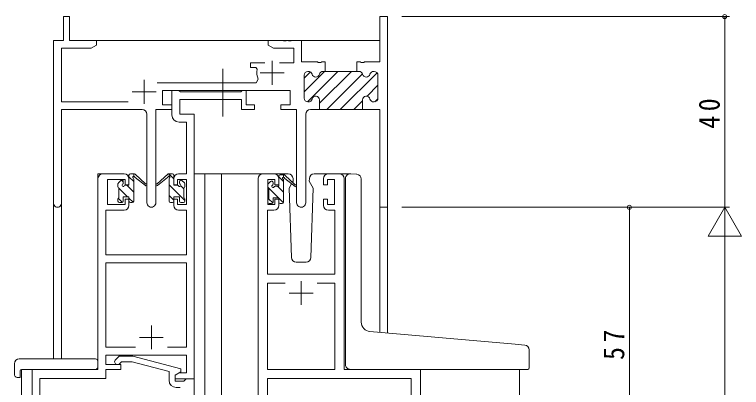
# Model space of a CAD drawing. Units: millimetres, scale not verified. Extents: x -594 to 539, y -420 to 386.
# Drawn here: x -387.1 to -234.7, y 128.8 to 207.1 of the extents above; entities that cross this region are included whole.
import ezdxf

# ---------------------------------------------------------------- set-up
doc = ezdxf.new("R2010")
doc.units = ezdxf.units.MM
doc.header["$LTSCALE"] = 2
doc.linetypes.add('CHAIN2', pattern=[12, 9, -1, 1, -1])
doc.linetypes.add('DASHED3', pattern=[4, 3, -1])
for name, color, linetype, lineweight in [('0-3_YKK_11', 7, 'Continuous', 9), ('0-4_YKK_12', 2, 'Continuous', 9), ('0-5_YKK_13', 4, 'Continuous', 9), ('0-7_YKK_D', 6, 'Continuous', 9)]:
    doc.layers.add(name, color=color, linetype=linetype, lineweight=lineweight)
doc.styles.add('ＭＳ ゴシック', font='')
doc.styles.get('ＭＳ ゴシック').set_extended_font_data('MS Gothic')

msp = doc.modelspace()

# ---------------------------------------------------------------- linework, layer by layer
at = {"layer": '0-3_YKK_11'}
for p, q in [((-376.796, 206.634), (-376.796, 201.634)), ((-375.596, 206.634), (-376.796, 206.634)), ((-375.596, 201.634), (-375.596, 206.634)), ((-310.526, 206.634), (-308.896, 206.634)), ((-310.526, 197.134), (-310.526, 206.634)), ((-308.896, 206.634), (-308.896, 166.634)), ((-378.896, 201.634), (-378.896, 167.449)), ((-376.796, 201.634), (-378.896, 201.634)), ((-369.896, 201.634), (-375.596, 201.634)), ((-369.896, 200.634), (-369.896, 201.634)), ((-333.896, 201.634), (-333.896, 200.634)), ((-330.855, 201.634), (-333.896, 201.634)), ((-330.671, 201.514), (-330.855, 201.634)), ((-330.121, 201.514), (-330.671, 201.514)), ((-329.938, 201.634), (-330.121, 201.514)), ((-329.855, 201.634), (-329.938, 201.634)), ((-329.671, 201.514), (-329.855, 201.634)), ((-329.121, 201.514), (-329.671, 201.514)), ((-328.938, 201.634), (-329.121, 201.514)), ((-326.896, 201.634), (-328.938, 201.634)), ((-326.896, 197.134), (-326.896, 201.634)), ((-377.266, 200.004), (-370.988, 200.004)), ((-377.266, 188.764), (-377.266, 200.004)), ((-370.988, 200.004), (-369.896, 200.634)), ((-333.896, 200.634), (-332.805, 200.004)), ((-332.805, 200.004), (-328.526, 200.004)), ((-328.526, 200.004), (-328.526, 196.934)), ((-337.596, 196.934), (-337.596, 195.934)), ((-334.646, 196.934), (-337.596, 196.934)), ((-333.096, 197.334), (-333.096, 192.334)), ((-328.526, 196.934), (-331.546, 196.934)), ((-323.605, 197.134), (-326.896, 197.134)), ((-323.421, 197.014), (-323.605, 197.134)), ((-322.871, 197.014), (-323.421, 197.014)), ((-322.688, 197.134), (-322.871, 197.014)), ((-321.996, 197.134), (-322.688, 197.134)), ((-321.996, 195.134), (-321.996, 197.134)), ((-321.996, 195.134), (-321.996, 197.134)), ((-315.296, 197.134), (-314.605, 197.134)), ((-315.296, 195.134), (-315.296, 197.134)), ((-314.605, 197.134), (-314.421, 197.014)), ((-314.421, 197.014), (-313.871, 197.014)), ((-313.871, 197.014), (-313.688, 197.134)), ((-313.688, 197.134), (-310.526, 197.134)), ((-337.596, 195.934), (-336.504, 195.934)), ((-336.504, 195.934), (-336.212, 195.566)), ((-326.396, 190.85), (-322.112, 195.134)), ((-325.679, 188.738), (-319.284, 195.134)), ((-325.496, 195.134), (-325.596, 195.134)), ((-325.596, 195.134), (-325.496, 195.134)), ((-323.146, 188.443), (-316.455, 195.134)), ((-321.996, 195.134), (-322.397, 195.134)), ((-315.296, 195.134), (-321.996, 195.134)), ((-314.896, 195.134), (-315.296, 195.134)), ((-314.896, 195.134), (-315.296, 195.134)), ((-311.696, 195.134), (-311.797, 195.134)), ((-311.696, 195.134), (-311.797, 195.134)), ((-335.596, 194.834), (-330.596, 194.834)), ((-326.396, 193.678), (-325.066, 195.009)), ((-326.396, 194.334), (-326.396, 189.534)), ((-326.396, 189.534), (-326.396, 194.334)), ((-321.627, 187.134), (-314.146, 194.615)), ((-318.798, 187.134), (-311.084, 194.849)), ((-310.896, 189.534), (-310.896, 194.334)), ((-310.896, 189.534), (-310.896, 194.334)), ((-359.896, 193.334), (-359.896, 188.334)), ((-336.447, 192.764), (-357.204, 192.764)), ((-335.994, 193.476), (-336.447, 192.764)), ((-313.186, 189.918), (-310.896, 192.208)), ((-362.396, 190.834), (-357.396, 190.834)), ((-356.096, 191.134), (-329.296, 191.134)), ((-356.096, 188.134), (-356.096, 191.134)), ((-354.097, 191.134), (-354.097, 186.004)), ((-352.767, 191.134), (-354.097, 191.134)), ((-352.492, 190.954), (-352.767, 191.134)), ((-352.309, 190.834), (-352.492, 190.954)), ((-339.655, 190.834), (-352.309, 190.834)), ((-339.472, 190.954), (-339.655, 190.834)), ((-339.197, 191.134), (-339.472, 190.954)), ((-338.497, 191.134), (-339.197, 191.134)), ((-338.497, 188.134), (-338.497, 191.134)), ((-329.296, 191.134), (-329.296, 188.134)), ((-352.467, 189.204), (-339.497, 189.204)), ((-352.467, 186.134), (-352.467, 189.204)), ((-339.497, 189.204), (-339.497, 187.134)), ((-323.146, 189.134), (-323.146, 187.134)), ((-323.146, 187.134), (-323.146, 189.134)), ((-314.146, 187.134), (-314.146, 189.134)), ((-314.146, 187.134), (-314.146, 189.134)), ((-314.146, 187.134), (-314.146, 189.134)), ((-314.146, 187.134), (-314.146, 189.134)), ((-311.522, 188.753), (-310.916, 189.36)), ((-363.247, 188.764), (-377.266, 188.764)), ((-354.096, 188.134), (-356.096, 188.134)), ((-354.096, 187.134), (-354.096, 188.134)), ((-336.797, 188.134), (-338.497, 188.134)), ((-336.797, 187.134), (-336.797, 188.134)), ((-331.296, 188.134), (-331.296, 187.134)), ((-329.296, 188.134), (-331.296, 188.134)), ((-325.596, 188.734), (-325.496, 188.734)), ((-325.496, 188.734), (-325.596, 188.734)), ((-315.97, 187.134), (-314.146, 188.958)), ((-311.797, 188.734), (-311.696, 188.734)), ((-311.797, 188.734), (-311.696, 188.734)), ((-377.266, 187.134), (-360.346, 187.134)), ((-377.266, 167.449), (-377.266, 187.134)), ((-359.346, 186.134), (-359.346, 167.584)), ((-357.446, 187.134), (-354.096, 187.134)), ((-357.446, 167.584), (-357.446, 187.134)), ((-349.397, 186.134), (-352.467, 186.134)), ((-349.397, 173.634), (-349.397, 186.134)), ((-339.497, 187.134), (-336.797, 187.134)), ((-331.296, 187.134), (-327.946, 187.134)), ((-327.946, 187.134), (-327.946, 167.584)), ((-326.046, 167.584), (-326.046, 186.134)), ((-325.046, 187.134), (-323.146, 187.134)), ((-323.146, 187.134), (-314.146, 187.134)), ((-310.526, 187.134), (-314.146, 187.134)), ((-310.526, 166.634), (-310.526, 187.134)), ((-352.597, 184.504), (-351.027, 184.504)), ((-351.027, 184.504), (-351.027, 173.634)), ((-369.597, 172.634), (-369.597, 132.634)), ((-364.097, 173.634), (-368.597, 173.634)), ((-367.597, 172.434), (-363.897, 172.434)), ((-367.597, 167.234), (-367.597, 172.434)), ((-363.897, 172.434), (-363.897, 171.334)), ((-363.097, 171.334), (-363.097, 172.634)), ((-353.697, 172.634), (-353.697, 171.334)), ((-352.897, 172.434), (-351.027, 172.434)), ((-352.897, 171.334), (-352.897, 172.434)), ((-351.027, 173.634), (-352.697, 173.634)), ((-351.027, 172.434), (-351.027, 167.234)), ((-349.397, 130.634), (-349.397, 173.634)), ((-335.996, 109.634), (-335.996, 172.634)), ((-334.996, 173.634), (-332.696, 173.634)), ((-333.996, 172.434), (-333.996, 167.234)), ((-332.496, 172.434), (-333.996, 172.434)), ((-332.496, 171.334), (-332.496, 172.434)), ((-331.696, 172.634), (-331.696, 171.334)), ((-322.296, 171.334), (-322.296, 172.634)), ((-321.496, 172.434), (-321.496, 171.334)), ((-319.996, 172.434), (-321.496, 172.434)), ((-321.296, 173.634), (-318.996, 173.634)), ((-319.996, 167.234), (-319.996, 172.434)), ((-317.996, 172.634), (-317.996, 132.634)), ((-363.897, 171.334), (-363.097, 171.334)), ((-353.697, 171.334), (-352.897, 171.334)), ((-331.696, 171.334), (-332.496, 171.334)), ((-321.496, 171.334), (-322.296, 171.334)), ((-363.897, 168.334), (-363.897, 167.234)), ((-363.097, 168.334), (-363.897, 168.334)), ((-363.097, 167.034), (-363.097, 168.334)), ((-353.697, 168.334), (-353.697, 167.034)), ((-352.897, 168.334), (-353.697, 168.334)), ((-352.897, 167.234), (-352.897, 168.334)), ((-332.496, 168.334), (-331.696, 168.334)), ((-332.496, 167.234), (-332.496, 168.334)), ((-331.696, 168.334), (-331.696, 167.034)), ((-322.296, 168.334), (-321.496, 168.334)), ((-322.296, 167.034), (-322.296, 168.334)), ((-321.496, 168.334), (-321.496, 167.234)), ((-363.897, 167.234), (-367.597, 167.234)), ((-351.027, 167.234), (-352.897, 167.234)), ((-333.996, 167.234), (-332.496, 167.234)), ((-321.496, 167.234), (-319.996, 167.234)), ((-308.896, 166.634), (-310.526, 166.634)), ((-367.967, 166.034), (-364.097, 166.034)), ((-367.967, 156.634), (-367.967, 166.034)), ((-352.697, 166.034), (-351.027, 166.034)), ((-351.027, 166.034), (-351.027, 156.634)), ((-334.066, 166.034), (-334.066, 152.634)), ((-332.696, 166.034), (-334.066, 166.034)), ((-319.926, 166.034), (-321.296, 166.034)), ((-319.926, 152.634), (-319.926, 166.034)), ((-351.027, 156.634), (-367.967, 156.634)), ((-367.967, 155.004), (-351.027, 155.004)), ((-367.967, 137.264), (-367.967, 155.004)), ((-351.027, 155.004), (-351.027, 137.264)), ((-334.066, 152.634), (-319.926, 152.634)), ((-326.996, 151.134), (-326.996, 146.134)), ((-334.066, 150.704), (-330.347, 150.704)), ((-334.066, 132.634), (-334.066, 150.704)), ((-323.646, 150.704), (-319.926, 150.704)), ((-323.646, 150.704), (-319.926, 150.704)), ((-319.926, 150.704), (-319.926, 132.634)), ((-329.496, 148.634), (-324.496, 148.634)), ((-358.397, 141.834), (-358.397, 136.834)), ((-360.897, 139.334), (-355.897, 139.334)), ((-361.747, 137.264), (-367.967, 137.264)), ((-361.747, 137.264), (-367.967, 137.264)), ((-351.027, 137.264), (-355.047, 137.264)), ((-367.967, 135.634), (-351.027, 135.634)), ((-367.967, 133.634), (-367.967, 135.634)), ((-351.027, 135.634), (-351.027, 131.934)), ((-365.921, 134.658), (-365.145, 135.434)), ((-365.145, 135.434), (-362.3, 135.434)), ((-364.648, 134.234), (-365.072, 133.81)), ((-362.458, 134.234), (-364.648, 134.234)), ((-354.697, 132.155), (-362.458, 134.234)), ((-362.3, 135.434), (-352.197, 132.727)), ((-383.397, 132.634), (-383.397, 109.634)), ((-369.597, 132.634), (-383.397, 132.634)), ((-364.797, 133.634), (-367.967, 133.634)), ((-367.967, 132.634), (-364.797, 132.634)), ((-367.967, 130.734), (-367.967, 132.634)), ((-364.797, 132.634), (-364.797, 133.634)), ((-352.197, 132.727), (-352.197, 132.127)), ((-319.926, 132.634), (-334.066, 132.634)), ((-317.996, 132.634), (-301.996, 132.634)), ((-301.996, 132.634), (-301.996, 109.634)), ((-354.697, 130.334), (-354.697, 132.155)), ((-352.197, 132.127), (-353.397, 131.434)), ((-352.531, 131.934), (-353.397, 131.434)), ((-353.397, 131.434), (-353.397, 130.134)), ((-353.397, 131.434), (-353.397, 130.634)), ((-351.027, 131.934), (-352.531, 131.934)), ((-381.767, 130.734), (-367.967, 130.734)), ((-381.767, 125.593), (-381.767, 130.734)), ((-353.397, 130.634), (-349.397, 130.634)), ((-353.397, 130.134), (-351.597, 130.134)), ((-351.597, 130.134), (-351.397, 130.334)), ((-351.397, 130.334), (-351.097, 130.634)), ((-351.097, 130.634), (-349.397, 130.634)), ((-349.397, 130.634), (-349.397, 109.634)), ((-334.066, 130.704), (-334.066, 125.592)), ((-303.926, 130.704), (-334.066, 130.704)), ((-303.926, 117.365), (-303.926, 130.704)), ((-352.397, 128.834), (-353.197, 128.834))]:
    msp.add_line(p, q, dxfattribs=at)
msp.add_lwpolyline([(-321.996, 195.134), (-322.397, 195.134), (-321.996, 195.134)], dxfattribs=at)
for centre, radius, start, end in [((-333.096, 194.834), 3.2, 166.787, 205.10791), ((-325.596, 194.334), 0.8, 90, 179.99998), ((-325.596, 194.334), 0.8, 90, 179.99998), ((-325.496, 194.334), 0.8, 14.47748, 89.99997), ((-325.496, 194.334), 0.8, 14.47748, 89.99997), ((-322.397, 194.334), 0.8, 90.00002, 165.52251), ((-322.397, 194.334), 0.8, 90.00002, 165.52251), ((-314.896, 194.334), 0.8, 14.47748, 89.99997), ((-314.896, 194.334), 0.8, 14.47748, 89.99997), ((-311.797, 194.334), 0.8, 90.00002, 165.52251), ((-311.797, 194.334), 0.8, 90.00002, 165.52251), ((-311.696, 194.334), 0.8, 0, 89.99998), ((-311.696, 194.334), 0.8, 0, 89.99998), ((-323.946, 194.734), 0.8, 194.47751, 345.52248), ((-323.946, 194.734), 0.8, 194.47751, 345.52248), ((-313.346, 194.734), 0.8, 194.47751, 345.52248), ((-313.346, 194.734), 0.8, 194.47751, 345.52248), ((-325.596, 189.534), 0.8, 180, 269.99998), ((-325.596, 189.534), 0.8, 180, 269.99998), ((-325.496, 189.534), 0.8, 270.00002, 345.52251), ((-325.496, 189.534), 0.8, 270.00002, 345.52251), ((-323.946, 189.134), 0.8, 0, 165.52248), ((-323.946, 189.134), 0.8, 0, 165.52248), ((-313.346, 189.134), 0.8, 14.47751, 179.99998), ((-313.346, 189.134), 0.8, 14.47751, 179.99998), ((-311.797, 189.534), 0.8, 194.47748, 269.99997), ((-311.797, 189.534), 0.8, 194.47748, 269.99997), ((-311.696, 189.534), 0.8, 270, 359.99998), ((-311.696, 189.534), 0.8, 270, 359.99998), ((-360.346, 186.134), 1, 0, 89.99998), ((-352.597, 186.004), 1.5, 180, 269.99998), ((-325.046, 186.134), 1, 90, 179.99998), ((-368.597, 172.634), 1, 90, 179.99998), ((-364.097, 172.634), 1, 0, 89.99998), ((-352.697, 172.634), 1, 90, 179.99998), ((-334.996, 172.634), 1, 90, 179.99998), ((-332.696, 172.634), 1, 0, 89.99998), ((-321.296, 172.634), 1, 90, 179.99998), ((-318.996, 172.634), 1, 0, 89.99998), ((-378.081, 167.449), 0.815, 179.99998, 0), ((-364.097, 167.034), 1, 270, 359.99998), ((-358.396, 167.584), 0.95, 179.99998, 0), ((-352.697, 167.034), 1, 180, 269.99998), ((-332.696, 167.034), 1, 270, 359.99998), ((-326.996, 167.584), 0.95, 179.99998, 0), ((-321.296, 167.034), 1, 180, 269.99998), ((-365.497, 134.234), 0.6, 134.99998, 315), ((-353.197, 130.334), 1.5, 180, 269.99998)]:
    msp.add_arc(centre, radius, start, end, dxfattribs=at)
at = {"layer": '0-4_YKK_12'}
for p, q in [((-370.396, 201.634), (-310.526, 201.634)), ((-366.396, 173.634), (-369.596, 173.634)), ((-369.596, 132.934), (-369.596, 173.634)), ((-349.397, 173.634), (-343.696, 173.634)), ((-347.196, 173.634), (-347.196, 19.136)), ((-343.696, 173.634), (-343.696, 19.136)), ((-343.696, 173.634), (-334.996, 173.634)), ((-318.996, 173.634), (-316.921, 173.634)), ((-378.896, 167.449), (-378.896, 134.822)), ((-377.266, 167.449), (-377.266, 134.822)), ((-308.896, 166.634), (-310.526, 166.634)), ((-310.526, 166.634), (-310.526, 140.375)), ((-308.896, 166.634), (-308.896, 140.233)), ((-385.596, 132.634), (-385.596, 19.136)), ((-383.096, 132.634), (-385.596, 132.634)), ((-281.196, 132.634), (-281.196, 19.136))]:
    msp.add_line(p, q, dxfattribs=at)
at = {"layer": '0-5_YKK_13', "linetype": 'CHAIN2'}
msp.add_line((-343.397, 185.704), (-343.397, 195.692), dxfattribs=at)
at = {"layer": '0-5_YKK_13'}
for p, q in [((-365.309, 171.746), (-364.809, 172.246)), ((-364.297, 171.968), (-364.657, 172.328)), ((-363.097, 171.234), (-363.097, 173.334)), ((-362.097, 172.013), (-363.097, 173.013)), ((-362.797, 173.634), (-362.006, 173.634)), ((-362.097, 173.134), (-362.097, 173.634)), ((-362.097, 167.934), (-362.097, 172.534)), ((-361.813, 173.564), (-359.631, 171.516)), ((-359.663, 171.171), (-361.803, 172.868)), ((-354.98, 173.564), (-357.162, 171.516)), ((-357.13, 171.171), (-354.989, 172.868)), ((-353.996, 173.634), (-354.787, 173.634)), ((-354.696, 173.134), (-354.696, 173.634)), ((-353.696, 172.593), (-354.696, 173.593)), ((-354.696, 167.934), (-354.696, 172.534)), ((-353.696, 171.234), (-353.696, 173.334)), ((-351.484, 171.746), (-351.984, 172.246)), ((-329.71, 173.634), (-332.696, 173.634)), ((-331.696, 171.034), (-331.696, 173.134)), ((-330.696, 172.043), (-331.696, 173.043)), ((-331.396, 173.434), (-330.605, 173.434)), ((-330.696, 172.934), (-330.696, 173.434)), ((-330.696, 167.734), (-330.696, 172.334)), ((-330.412, 173.364), (-328.23, 171.316)), ((-328.262, 170.971), (-330.402, 172.668)), ((-328.71, 172.669), (-328.692, 172.134)), ((-325.301, 172.134), (-325.283, 172.669)), ((-321.296, 173.634), (-324.283, 173.634)), ((-317.696, 141.002), (-317.696, 172.667)), ((-316.609, 173.664), (-315.396, 173.558)), ((-315.309, 173.55), (-315.396, 173.558)), ((-314.396, 142.546), (-314.396, 172.554)), ((-365.397, 170.934), (-365.397, 171.534)), ((-365.197, 168.634), (-365.197, 170.734)), ((-364.297, 172.034), (-364.297, 171.695)), ((-363.836, 171.234), (-363.097, 171.234)), ((-362.097, 169.768), (-363.563, 171.234)), ((-351.396, 168.048), (-354.696, 171.348)), ((-352.957, 171.234), (-353.696, 171.234)), ((-352.496, 172.034), (-352.496, 171.695)), ((-351.596, 170.493), (-352.259, 171.156)), ((-351.596, 168.634), (-351.596, 170.734)), ((-351.396, 170.934), (-351.396, 171.534)), ((-333.996, 170.734), (-333.996, 171.334)), ((-331.777, 168.634), (-333.996, 170.853)), ((-333.908, 171.546), (-333.408, 172.046)), ((-332.896, 171.834), (-332.896, 171.495)), ((-332.435, 171.034), (-331.696, 171.034)), ((-330.696, 169.798), (-331.932, 171.034)), ((-329.017, 171.57), (-329.539, 170.667)), ((-328.692, 172.134), (-328.836, 171.885)), ((-324.454, 170.667), (-325.301, 172.134)), ((-363.408, 168.834), (-365.197, 170.623)), ((-333.796, 168.434), (-333.796, 170.534)), ((-329.539, 170.667), (-329.03, 156.099)), ((-324.963, 156.099), (-324.454, 170.667)), ((-365.397, 167.934), (-365.397, 168.434)), ((-364.478, 167.659), (-365.363, 168.545)), ((-364.597, 167.634), (-365.097, 167.634)), ((-364.297, 168.834), (-363.097, 168.834)), ((-364.297, 168.834), (-364.297, 167.934)), ((-363.097, 168.834), (-363.097, 167.934)), ((-362.248, 167.674), (-363.097, 168.523)), ((-362.397, 167.634), (-362.797, 167.634)), ((-353.696, 168.103), (-354.696, 169.103)), ((-354.396, 167.634), (-353.996, 167.634)), ((-353.696, 168.834), (-353.696, 167.934)), ((-352.496, 168.834), (-353.696, 168.834)), ((-352.496, 168.834), (-352.496, 167.934)), ((-352.196, 167.634), (-351.696, 167.634)), ((-351.396, 167.934), (-351.396, 168.434)), ((-333.996, 167.734), (-333.996, 168.234)), ((-332.95, 167.562), (-333.82, 168.433)), ((-332.896, 168.634), (-331.696, 168.634)), ((-332.896, 168.634), (-332.896, 167.734)), ((-331.696, 168.634), (-331.696, 167.734)), ((-330.733, 167.59), (-331.696, 168.553)), ((-333.196, 167.434), (-333.696, 167.434)), ((-330.996, 167.434), (-331.396, 167.434)), ((-328.031, 155.134), (-325.962, 155.134)), ((-317.696, 133.634), (-317.696, 141.002)), ((-282.109, 137.889), (-312.571, 140.554)), ((-280.109, 137.714), (-282.109, 137.889)), ((-279.196, 132.934), (-279.196, 136.718)), ((-386.085, 134.822), (-370.097, 134.822)), ((-369.597, 133.822), (-369.597, 134.322)), ((-387.085, 133.822), (-387.085, 131.447)), ((-385.597, 132.634), (-370.097, 132.634)), ((-369.597, 133.134), (-369.597, 133.822)), ((-316.696, 132.634), (-282.196, 132.634)), ((-279.496, 132.634), (-282.196, 132.634)), ((-385.897, 132.334), (-385.897, 131.442)), ((-385.897, 130.942), (-385.897, 131.442)), ((-386.085, 130.942), (-385.897, 130.942))]:
    msp.add_line(p, q, dxfattribs=at)
for centre, radius, start, end in [((-364.597, 172.034), 0.3, 0, 135), ((-362.797, 173.334), 0.3, 90, 180), ((-362.097, 172.934), 0.2, 20.88332, 233.1301), ((-362.397, 172.534), 0.3, 0, 53.1301), ((-362.006, 173.334), 0.3, 49.8974, 90), ((-361.63, 173.112), 0.3, 200.88332, 234.62001), ((-355.163, 173.112), 0.3, 305.37997, 339.11667), ((-354.787, 173.334), 0.3, 90, 130.10258), ((-354.696, 172.934), 0.2, 306.86989, 159.11667), ((-354.396, 172.534), 0.3, 126.86989, 180), ((-353.996, 173.334), 0.3, 0, 90), ((-352.196, 172.034), 0.3, 45, 180), ((-331.396, 173.134), 0.3, 90, 180), ((-330.696, 172.734), 0.2, 20.88332, 233.1301), ((-330.996, 172.334), 0.3, 0, 53.1301), ((-330.605, 173.134), 0.3, 49.8974, 90), ((-330.229, 172.912), 0.3, 200.88332, 234.62001), ((-329.71, 172.634), 1, 2, 90), ((-324.283, 172.634), 1, 90, 178), ((-316.696, 172.667), 1, 85, 180), ((-315.396, 172.554), 1, 0, 85), ((-365.097, 171.534), 0.3, 135, 180), ((-365.197, 170.934), 0.2, 180, 270), ((-364.297, 171.234), 0.25, 123.05573, 326.94426), ((-364.597, 171.695), 0.3, 303.05573, 0), ((-363.836, 170.934), 0.3, 90, 146.94426), ((-359.547, 171.334), 0.2, 234.62001, 114.62001), ((-357.245, 171.334), 0.2, 65.37997, 305.37997), ((-352.957, 170.934), 0.3, 33.05573, 90), ((-352.496, 171.234), 0.25, 213.05573, 56.94426), ((-352.196, 171.695), 0.3, 180, 236.94426), ((-351.596, 170.934), 0.2, 270, 0), ((-351.696, 171.534), 0.3, 0, 45), ((-333.696, 171.334), 0.3, 135, 180), ((-333.796, 170.734), 0.2, 180, 270), ((-333.196, 171.834), 0.3, 0, 135), ((-332.896, 171.034), 0.25, 123.05573, 326.94426), ((-333.196, 171.495), 0.3, 303.05573, 0), ((-332.435, 170.734), 0.3, 90, 146.94426), ((-328.146, 171.134), 0.2, 234.62001, 114.62001), ((-365.197, 168.434), 0.2, 90, 180), ((-365.097, 167.934), 0.3, 180, 270), ((-364.597, 167.934), 0.3, 270, 0), ((-362.797, 167.934), 0.3, 180, 270), ((-362.397, 167.934), 0.3, 270, 0), ((-354.396, 167.934), 0.3, 180, 270), ((-353.996, 167.934), 0.3, 270, 0), ((-352.196, 167.934), 0.3, 180, 270), ((-351.696, 167.934), 0.3, 270, 0), ((-351.596, 168.434), 0.2, 0, 90), ((-333.796, 168.234), 0.2, 90, 180), ((-333.696, 167.734), 0.3, 180, 270), ((-333.196, 167.734), 0.3, 270, 0), ((-331.396, 167.734), 0.3, 180, 270), ((-330.996, 167.734), 0.3, 270, 0), ((-328.031, 156.134), 1, 182, 270), ((-325.962, 156.134), 1, 270, 358), ((-312.396, 142.546), 2, 180, 264.99998), ((-280.196, 136.718), 1, 0, 85), ((-386.085, 133.822), 1, 90.00505, 180), ((-370.097, 134.322), 0.5, 0, 90.0011), ((-385.597, 132.334), 0.3, 90, 180), ((-370.097, 133.134), 0.5, 270, 0), ((-316.696, 133.634), 1, 180, 224.427), ((-316.696, 133.634), 1, 224.427, 270), ((-279.496, 132.934), 0.3, 270, 0), ((-386.62, 131.43), 0.462, 177.95346, 223.04948), ((-386.315, 132.073), 1.153, 236.123, 281.50528)]:
    msp.add_arc(centre, radius, start, end, dxfattribs=at)
at = {"layer": '0-5_YKK_13', "linetype": 'DASHED3'}
for centre, start, end in [((-310.938, 132.134), 90, 93.72617), ((-310.938, 132.134), 90, 93.72617), ((-309.055, 132.134), 87.13426, 90), ((-309.055, 132.134), 87.13426, 90)]:
    msp.add_arc(centre, 0.5, start, end, dxfattribs=at)
at = {"layer": '0-7_YKK_D'}
for p, q in [((-305.896, 206.634), (-237.199, 206.634)), ((-238.199, 166.634), (-238.199, 206.634)), ((-305.896, 166.634), (-237.199, 166.634)), ((-286.896, 166.634), (-237.199, 166.634)), ((-278.196, 166.634), (-257.199, 166.634)), ((-258.199, 109.634), (-258.199, 166.634)), ((-238.199, 166.634), (-241.699, 160.572)), ((-238.199, 166.634), (-238.199, 154.51)), ((-238.199, 166.634), (-234.699, 160.572)), ((-241.699, 160.572), (-234.699, 160.572)), ((-238.199, 159.634), (-238.199, -126.366))]:
    msp.add_line(p, q, dxfattribs=at)
for centre in [(-238.199, 206.634), (-258.199, 166.634)]:
    msp.add_circle(centre, 0.425, dxfattribs=at)

# ---------------------------------------------------------------- texts
at = {"layer": '0-7_YKK_D', "color": 7, "char_height": 4.399, "attachment_point": 7, "rotation": 90, "style": 'ＭＳ ゴシック'}
for s, insert in [('\\T1.36;\\W0.9;40', (-239.199, 183.114)), ('\\T1.36;\\W0.9;57', (-259.199, 134.614))]:
    msp.add_mtext(s, dxfattribs=dict(at, insert=insert))

doc.saveas('drawing.dxf')
